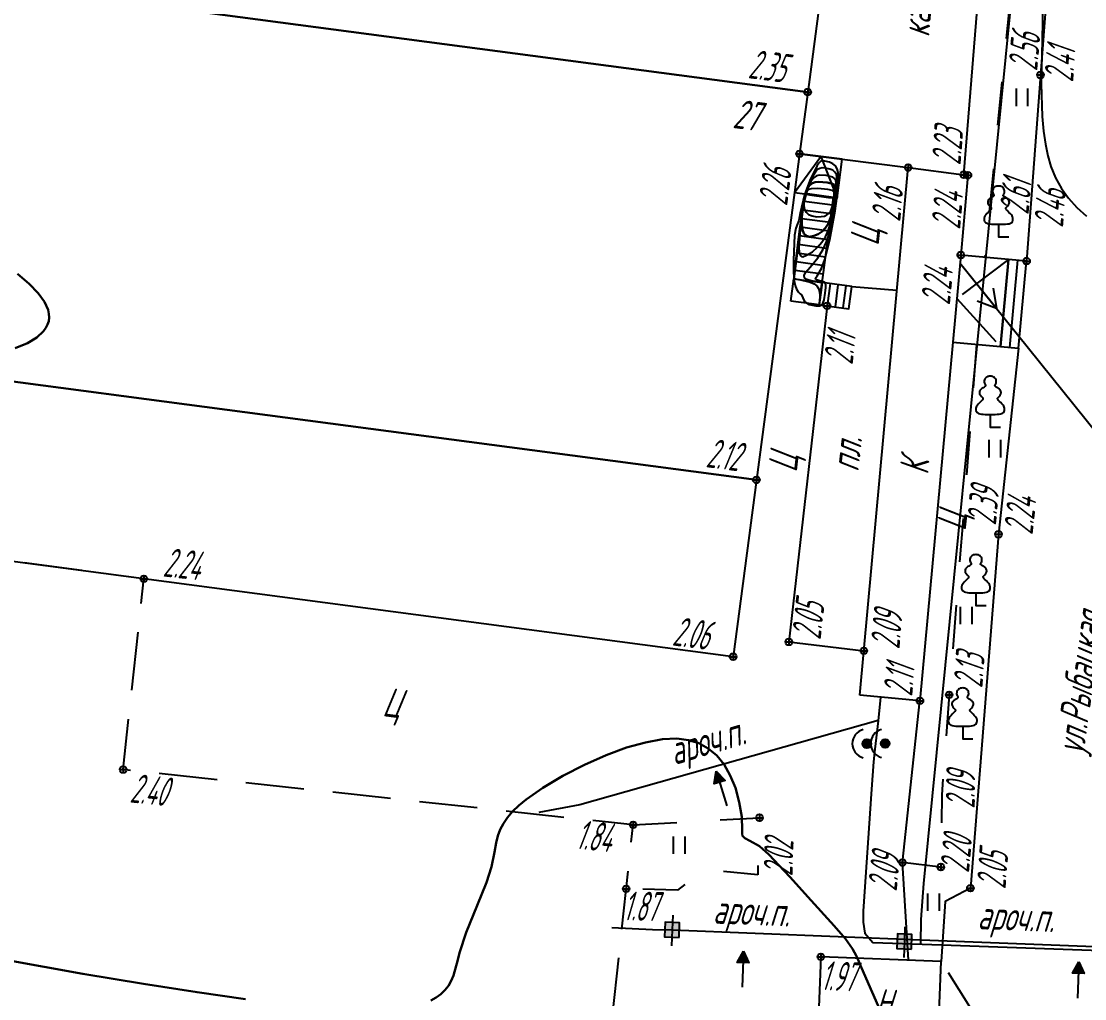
# Model space of a CAD drawing. Extents: x 1233805 to 1234355, y 654698 to 655114.
# Drawn here: x 1233911.2 to 1233947.78, y 654853.85 to 654887.47 of the extents above; entities that cross this region are included whole.
import ezdxf

# ---------------------------------------------------------------- set-up
doc = ezdxf.new("R2010")
doc.units = 0
doc.linetypes.add('ИИDash_15_15', pattern=[3, 1.5, -1.5])
doc.linetypes.add('ИИDash_20_10', pattern=[3, 2, -1])
for name, color, linetype, lineweight in [('ИИ_ГОРИЗОНТАЛИ_ОСН', 32, 'Continuous', 25), ('ИИ_ГОРИЗОНТАЛИ_УТОЛЩ', 32, 'Continuous', 30), ('ИИ_ДОРОГИ_АД', 7, 'Continuous', 25), ('ИИ_ЛЭП_НН', 250, 'Continuous', 25), ('ИИ_ОГРАДЫ', 7, 'Continuous', 25), ('ИИ_ОТМЕТКИ', 7, 'Continuous', 25), ('ИИ_СТРОЕНИЕ', 7, 'Continuous', 25), ('ИИ_ТЕПЛОТРАССА', 5, 'Continuous', 25), ('ИИ_УГОДЬЯ', 7, 'Continuous', 25)]:
    doc.layers.add(name, color=color, linetype=linetype, lineweight=lineweight)
doc.styles.add('VNIPISIMPLEXCUR', font='simplex.shx', dxfattribs={"width": 0.8, "oblique": 15})
doc.styles.add('ГОСТ 2.304 КУРСИВ', font='cs_gost2304.shx', dxfattribs={"oblique": 15})
doc.linetypes.add('ИИ054741_6', pattern='A,2,-0.5,[35,3dservice.shx,S=1,R=0,X=0,Y=0],-0.5,2', length=5)
doc.linetypes.add('ИИ251215', pattern='A,8,-0.6,["2Т",VNIPISIMPLEXCUR,S=2,R=0,X=0,Y=-1],-4.4,24', length=37)
doc.linetypes.add('ИИ251225', pattern='A,2,-2,3,-0.6,["2Т",VNIPISIMPLEXCUR,S=2,R=0,X=0,Y=-1],-4.4,3,-2,8,-2,8,-2,6', length=43)

# ---------------------------------------------------------------- blocks, each defined once
blk = doc.blocks.new('ИИ05401')
at = {"color": 0, "linetype": 'Continuous', "lineweight": 25}
for points in [[(-0.4, 1.2), (-0.4, 0)], [(0.4, 1.2), (0.4, 0)]]:
    blk.add_lwpolyline(points, dxfattribs=at)
blk = doc.blocks.new('ИИ053881')
at = {"color": 0, "linetype": 'Continuous', "lineweight": 25}
blk.add_lwpolyline([(0, 0.875), (0.129, 0.876), (0.342, 0.878), (0.479, 0.882), (0.614, 0.891), (0.726, 0.907), (0.816, 0.94), (0.906, 1), (0.956, 1.071), (0.983, 1.151), (0.991, 1.231), (0.986, 1.295), (0.963, 1.379), (0.932, 1.445), (0.884, 1.516), (0.798, 1.61), (0.719, 1.692), (0.646, 1.766), (0.575, 1.842), (0.536, 1.889), (0.511, 1.929), (0.501, 1.967), (0.504, 1.992), (0.518, 2.017), (0.545, 2.049), (0.608, 2.115), (0.679, 2.198), (0.732, 2.29), (0.745, 2.372), (0.736, 2.444), (0.709, 2.515), (0.672, 2.575), (0.633, 2.617), (0.596, 2.646), (0.548, 2.678), (0.495, 2.709), (0.408, 2.76), (0.363, 2.789), (0.336, 2.812), (0.324, 2.831), (0.321, 2.846), (0.325, 2.865), (0.335, 2.89), (0.353, 2.928), (0.372, 2.968), (0.4, 3.034), (0.413, 3.103), (0.412, 3.19), (0.398, 3.247), (0.363, 3.319), (0.32, 3.377), (0.284, 3.414), (0.246, 3.444), (0.181, 3.476), (0.125, 3.489), (0.07, 3.496), (0, 3.5), (-0.07, 3.496), (-0.125, 3.489), (-0.181, 3.476), (-0.246, 3.444), (-0.284, 3.414), (-0.32, 3.377), (-0.363, 3.319), (-0.398, 3.247), (-0.412, 3.19), (-0.413, 3.103), (-0.4, 3.034), (-0.372, 2.968), (-0.353, 2.928), (-0.335, 2.89), (-0.325, 2.865), (-0.321, 2.846), (-0.324, 2.831), (-0.336, 2.812), (-0.363, 2.789), (-0.408, 2.76), (-0.495, 2.709), (-0.548, 2.678), (-0.596, 2.646), (-0.633, 2.617), (-0.672, 2.575), (-0.709, 2.515), (-0.736, 2.444), (-0.745, 2.372), (-0.732, 2.29), (-0.679, 2.198), (-0.608, 2.115), (-0.545, 2.049), (-0.518, 2.017), (-0.504, 1.992), (-0.501, 1.967), (-0.511, 1.929), (-0.536, 1.889), (-0.575, 1.842), (-0.646, 1.766), (-0.719, 1.692), (-0.798, 1.61), (-0.884, 1.516), (-0.932, 1.445), (-0.963, 1.379), (-0.986, 1.295), (-0.991, 1.231), (-0.983, 1.151), (-0.956, 1.071), (-0.906, 1), (-0.816, 0.94), (-0.726, 0.907), (-0.614, 0.891), (-0.479, 0.882), (-0.342, 0.878), (-0.129, 0.876)], close=True, dxfattribs=at)
blk.add_lwpolyline([(0, 0.875), (0, 0), (0.7, 0)], dxfattribs=at)
blk = doc.blocks.new('ИИ0510712')
at = {"linetype": 'Continuous'}
blk.add_hatch(color=0, dxfattribs=at).paths.add_polyline_path([(0.5, -0.5), (0.5, 0.5), (-0.5, 0.5), (-0.5, -0.5)])
at = {"color": 0, "linetype": 'Continuous'}
blk.add_lwpolyline([(0.5, -0.5), (0.5, 0.5), (-0.5, 0.5), (-0.5, -0.5)], close=True, dxfattribs=at)
blk = doc.blocks.new('ИИ051216')
at = {"linetype": 'Continuous'}
blk.add_hatch(color=0, dxfattribs=at).paths.add_polyline_path([(0, 0), (0.4, -0.8), (-0.4, -0.8)])
at = {"color": 0, "linetype": 'Continuous'}
for points in [[(0, 0), (0.4, -0.8), (-0.4, -0.8), (0, 0)], [(0, 0), (0, -2.5)]]:
    blk.add_lwpolyline(points, dxfattribs=at)
at = {"color": 0, "linetype": 'Continuous', "style": 'VNIPISIMPLEXCUR', "oblique": 15, "width": 0.8}
blk.add_attdef('HEIGHT', (1.1, -2.5), '', height=2, dxfattribs=at)
blk = doc.blocks.new('ИИ12126')
at = {"linetype": 'Continuous'}
h = blk.add_hatch(dxfattribs=at)
h.set_pattern_fill('ANSI31', color=0, scale=0.01, angle=45, style=0)
edge = h.paths.add_edge_path()
edge.add_arc((0, 0), 0.3, 0, 360)
at = {"color": 0, "linetype": 'Continuous'}
blk.add_circle((0, 0), 0.3, dxfattribs=at)
blk.add_arc((0, 0), 1, 105, 255, dxfattribs=at)
blk = doc.blocks.new('ИИ051144')
at = {"color": 0, "linetype": 'Continuous', "lineweight": 25, "flags": 128}
for points in [[(4, 0), (0, 0)], [(2.775, 0.707), (4, 0), (2.775, -0.707)]]:
    blk.add_lwpolyline(points, dxfattribs=at)
blk = doc.blocks.new('PICKET')
at = {"color": 0, "linetype": 'Continuous', "lineweight": 25}
for p, q in [((-0.23, 0), (0.23, 0)), ((0, 0.23), (0, -0.23))]:
    blk.add_line(p, q, dxfattribs=at)
blk.add_circle((0, 0), 0.23, dxfattribs=at)
at = {"color": 0, "linetype": 'Continuous', "style": 'VNIPISIMPLEXCUR', "oblique": 15, "width": 0.8}
blk.add_attdef('OTMETKA', (1.25, 0.3), '', height=2, dxfattribs=at)
at = {"color": 8, "linetype": 'Continuous', "style": 'VNIPISIMPLEXCUR', "oblique": 15, "width": 0.8, "flags": 1}
blk.add_attdef('NOMER', (1.25, -2.7), '', height=2, dxfattribs=at)

msp = doc.modelspace()

# ---------------------------------------------------------------- linework, layer by layer
at = {"layer": 'ИИ_ГОРИЗОНТАЛИ_ОСН', "elevation": 2.5, "flags": 128}
msp.add_lwpolyline([(1233946.333, 654888.146), (1233946.332, 654887.458), (1233946.313, 654886.826), (1233946.281, 654885.32), (1233946.317, 654884.19), (1233946.364, 654883.69), (1233946.43, 654883.238), (1233946.515, 654882.833), (1233946.62, 654882.471), (1233946.779, 654882.079), (1233946.979, 654881.717), (1233947.222, 654881.379), (1233947.513, 654881.061), (1233947.844, 654880.765)], dxfattribs=at)
at = {"layer": 'ИИ_ГОРИЗОНТАЛИ_ОСН', "flags": 128}
for points, elevation in [([(1233938.158, 654877.816), (1233938.306, 654877.729), (1233938.526, 654877.674), (1233938.68, 654877.68), (1233938.731, 654877.709), (1233938.771, 654877.757), (1233938.818, 654877.888), (1233938.857, 654878.113), (1233938.879, 654878.307), (1233938.876, 654878.415), (1233938.836, 654878.485), (1233938.735, 654878.525), (1233938.697, 654878.533), (1233938.559, 654878.575), (1233938.529, 654878.6), (1233938.523, 654878.63), (1233938.572, 654878.716), (1233938.721, 654878.966), (1233938.842, 654879.271), (1233939.015, 654879.952), (1233939.197, 654880.942), (1233939.264, 654881.446), (1233939.276, 654881.576), (1233939.282, 654881.627), (1233939.312, 654882.096), (1233939.299, 654882.261), (1233939.267, 654882.387), (1233939.207, 654882.49), (1233939.117, 654882.568), (1233938.999, 654882.621), (1233938.839, 654882.655), (1233938.748, 654882.663), (1233938.692, 654882.645), (1233938.637, 654882.59), (1233938.567, 654882.479), (1233938.327, 654881.988), (1233938.143, 654881.499), (1233937.997, 654880.87), (1233937.943, 654880.618), (1233937.897, 654880.505), (1233937.839, 654880.35), (1233937.801, 654880.11), (1233937.759, 654879.245), (1233937.766, 654878.843), (1233937.79, 654878.539), (1233937.821, 654878.376), (1233937.864, 654878.249), (1233937.92, 654878.158), (1233937.997, 654878.089), (1233938.035, 654878.058), (1233938.087, 654877.952), (1233938.118, 654877.871), (1233938.158, 654877.816)], 2.5), ([(1233938.659, 654877.84), (1233938.645, 654877.713), (1233938.647, 654877.713), (1233938.665, 654877.843), (1233938.731, 654878.351), (1233938.738, 654878.43), (1233938.726, 654878.465), (1233938.586, 654878.5), (1233938.585, 654878.5), (1233938.369, 654878.536), (1233938.226, 654878.583), (1233938.144, 654878.645), (1233938.127, 654878.721), (1233938.18, 654878.828), (1233938.335, 654879.013), (1233938.596, 654879.326), (1233938.775, 654879.606), (1233938.899, 654879.879), (1233939.009, 654880.209), (1233939.103, 654880.59), (1233939.185, 654881.034), (1233939.238, 654881.438), (1233939.248, 654881.542), (1233939.252, 654881.583), (1233939.277, 654881.958), (1233939.24, 654882.192), (1233939.19, 654882.277), (1233939.113, 654882.34), (1233939.011, 654882.382), (1233938.866, 654882.41), (1233938.749, 654882.422), (1233938.669, 654882.408), (1233938.593, 654882.365), (1233938.518, 654882.286), (1233938.402, 654882.101), (1233938.294, 654881.849), (1233938.196, 654881.536), (1233938.11, 654881.167), (1233937.971, 654880.323), (1233937.825, 654879.109), (1233937.824, 654879.098), (1233937.771, 654878.62), (1233937.771, 654878.619), (1233937.932, 654878.585), (1233937.954, 654878.582), (1233938.339, 654878.497), (1233938.47, 654878.439), (1233938.563, 654878.369), (1233938.626, 654878.278), (1233938.663, 654878.162), (1233938.674, 654878.021), (1233938.659, 654877.844), (1233938.659, 654877.84)], 3), ([(1233939.172, 654881.126), (1233939.212, 654881.429), (1233939.22, 654881.508), (1233939.223, 654881.538), (1233939.241, 654881.82), (1233939.214, 654881.996), (1233939.173, 654882.063), (1233939.111, 654882.11), (1233938.892, 654882.166), (1233938.644, 654882.175), (1233938.551, 654882.147), (1233938.469, 654882.094), (1233938.366, 654881.974), (1233938.275, 654881.797), (1233938.194, 654881.56), (1233938.122, 654881.258), (1233937.999, 654880.443), (1233937.949, 654879.699), (1233937.964, 654879.498), (1233938.007, 654879.394), (1233938.041, 654879.372), (1233938.084, 654879.369), (1233938.215, 654879.419), (1233938.412, 654879.541), (1233938.591, 654879.692), (1233938.742, 654879.864), (1233938.864, 654880.054), (1233938.958, 654880.259), (1233939.04, 654880.506), (1233939.172, 654881.126)], 3.5), ([(1233939.147, 654881.309), (1233939.161, 654881.413), (1233939.163, 654881.439), (1233939.164, 654881.45), (1233939.161, 654881.605), (1233939.11, 654881.648), (1233938.944, 654881.677), (1233938.595, 654881.714), (1233938.371, 654881.709), (1233938.282, 654881.683), (1233938.22, 654881.635), (1233938.178, 654881.56), (1233938.146, 654881.44), (1233938.12, 654881.265), (1233938.12, 654881.115), (1233938.145, 654880.993), (1233938.195, 654880.899), (1233938.28, 654880.825), (1233938.402, 654880.773), (1233938.554, 654880.746), (1233938.716, 654880.747), (1233938.826, 654880.768), (1233938.915, 654880.807), (1233938.986, 654880.866), (1233939.043, 654880.946), (1233939.102, 654881.099), (1233939.147, 654881.309)], 4.5), ([(1233939.134, 654881.401), (1233939.135, 654881.404), (1233939.135, 654881.405), (1233939.135, 654881.405), (1233939.135, 654881.41), (1233938.973, 654881.432), (1233938.971, 654881.432), (1233938.968, 654881.433), (1233938.322, 654881.517), (1233938.158, 654881.531), (1233938.318, 654881.499), (1233938.966, 654881.411), (1233939.132, 654881.392), (1233939.134, 654881.401)], 5)]:
    msp.add_lwpolyline(points, close=True, dxfattribs=dict(at, elevation=elevation))
at = {"layer": 'ИИ_ГОРИЗОНТАЛИ_УТОЛЩ', "elevation": 4, "flags": 128}
msp.add_lwpolyline([(1233939.16, 654881.218), (1233939.186, 654881.421), (1233939.191, 654881.473), (1233939.194, 654881.494), (1233939.206, 654881.683), (1233939.187, 654881.801), (1233939.158, 654881.848), (1233939.109, 654881.88), (1233938.918, 654881.921), (1233938.619, 654881.944), (1233938.51, 654881.931), (1233938.42, 654881.902), (1233938.325, 654881.833), (1233938.25, 654881.724), (1233938.188, 654881.568), (1233938.134, 654881.349), (1233938.083, 654881.043), (1233938.054, 654880.741), (1233938.05, 654880.488), (1233938.072, 654880.299), (1233938.123, 654880.165), (1233938.205, 654880.085), (1233938.319, 654880.057), (1233938.466, 654880.083), (1233938.612, 654880.147), (1233938.746, 654880.24), (1233938.861, 654880.359), (1233938.954, 654880.5), (1233939.071, 654880.802), (1233939.16, 654881.218)], close=True, dxfattribs=at)
at = {"layer": 'ИИ_ГОРИЗОНТАЛИ_УТОЛЩ', "elevation": 2, "flags": 128}
for points in [[(1233911.075, 654878.777), (1233911.474, 654878.437), (1233911.78, 654878.119), (1233911.996, 654877.821), (1233912.124, 654877.541), (1233912.154, 654877.407), (1233912.161, 654877.279), (1233912.147, 654877.154), (1233912.109, 654877.034), (1233912.05, 654876.918), (1233911.968, 654876.806), (1233911.735, 654876.595), (1233911.411, 654876.401), (1233910.996, 654876.223)], [(1233925.285, 654853.791), (1233925.472, 654853.893), (1233925.635, 654854.01), (1233925.774, 654854.144), (1233925.893, 654854.295), (1233925.988, 654854.46), (1233926.07, 654854.65), (1233926.219, 654855.18), (1233926.281, 654855.428), (1233926.504, 654856.12), (1233926.882, 654857.056), (1233927.205, 654857.85), (1233927.376, 654858.383), (1233927.474, 654858.888), (1233927.533, 654859.214), (1233927.594, 654859.451), (1233927.676, 654859.668), (1233927.783, 654859.872), (1233927.925, 654860.079), (1233928.102, 654860.283), (1233928.316, 654860.49), (1233928.569, 654860.701), (1233929.139, 654861.102), (1233929.826, 654861.512), (1233930.569, 654861.895), (1233931.321, 654862.227), (1233932.023, 654862.483), (1233932.673, 654862.666), (1233933.252, 654862.77), (1233933.754, 654862.794), (1233934.149, 654862.746), (1233934.509, 654862.633), (1233934.834, 654862.454), (1233935.123, 654862.211), (1233935.376, 654861.902), (1233935.59, 654861.531), (1233935.765, 654861.099), (1233935.899, 654860.607), (1233935.982, 654860.103), (1233935.993, 654859.655), (1233935.992, 654859.522), (1233936.009, 654859.448), (1233936.085, 654859.366), (1233936.258, 654859.277), (1233936.594, 654859.093), (1233936.92, 654858.811), (1233937.442, 654858.248), (1233937.646, 654858.023), (1233938.257, 654857.356), (1233939.165, 654856.359), (1233939.551, 654855.902), (1233939.794, 654855.566), (1233939.934, 654855.31), (1233939.944, 654855.284), (1233940.099, 654854.905), (1233940.836, 654853.234)], [(1233907.857, 654855.688), (1233913.322, 654854.709), (1233915.411, 654854.359), (1233917.249, 654854.071), (1233918.91, 654853.834)]]:
    msp.add_lwpolyline(points, dxfattribs=at)
at = {"layer": 'ИИ_ДОРОГИ_АД', "flags": 128}
for points in [[(1233944.613, 654894.515), (1233946.912, 654894.171), (1233946.261, 654885.619), (1233945.781, 654879.219)], [(1233939.768, 654878.343), (1233941.319, 654878.221)], [(1233938.918, 654877.677), (1233937.604, 654866.118), (1233940.184, 654865.815)], [(1233945.507, 654876.223), (1233944.817, 654869.821), (1233943.847, 654857.653), (1233942.983, 654857.197), (1233942.845, 654855.124)]]:
    msp.add_lwpolyline(points, dxfattribs=at)
at = {"layer": 'ИИ_ДОРОГИ_АД', "linetype": 'ИИDash_15_15', "flags": 128}
for points in [[(1233945.77, 654894.342), (1233945.416, 654890.264), (1233944.336, 654879.351)], [(1233944.062, 654876.351), (1233943.119, 654864.302), (1233942.865, 654860.86), (1233942.829, 654858.378), (1233941.513, 654858.53)], [(1233932.249, 654859.828), (1233936.594, 654860.075), (1233936.531, 654858.113), (1233934.695, 654858.28), (1233933.776, 654857.587), (1233932.01, 654857.625)], [(1233938.55, 654851.528), (1233939.888, 654849.781), (1233939.801, 654848.199), (1233942.142, 654847.852), (1233942.641, 654850.02), (1233943.833, 654853.574), (1233942.845, 654855.124)]]:
    msp.add_lwpolyline(points, dxfattribs=at)
at = {"layer": 'ИИ_ЛЭП_НН', "flags": 128}
msp.add_lwpolyline([(1233958.083, 654861.007), (1233943.49, 654879.144)], dxfattribs=at)
at = {"layer": 'ИИ_ОГРАДЫ', "linetype": 'ИИ054741_6'}
msp.add_lwpolyline([(1233941.721, 654855.169), (1233941.513, 654858.53), (1233942.112, 654864.095)], dxfattribs=at)
at = {"layer": 'ИИ_СТРОЕНИЕ'}
for points in [[(1233848.423, 654896.908), (1233849.162, 654902.496), (1233938.99, 654890.62), (1233938.251, 654885.032)], [(1233848.423, 654896.908), (1233938.251, 654885.032), (1233937.97, 654882.906), (1233937.795, 654881.581), (1233936.487, 654871.691), (1233846.659, 654883.567)], [(1233938.99, 654890.62), (1233938.251, 654885.032), (1233937.97, 654882.906), (1233939.437, 654882.72), (1233941.705, 654882.433), (1233943.625, 654882.19), (1233944.474, 654892.675), (1233939.317, 654893.296)], [(1233936.487, 654871.691), (1233935.684, 654865.612), (1233915.417, 654868.292), (1233887.565, 654871.974), (1233845.856, 654877.488), (1233846.659, 654883.567)], [(1233937.97, 654882.906), (1233937.795, 654881.581), (1233938.158, 654881.533), (1233939.134, 654881.404), (1233939.261, 654881.387), (1233939.437, 654882.72)], [(1233940.044, 654864.284), (1233941.705, 654882.433), (1233943.625, 654882.19), (1233943.763, 654882.17), (1233943.515, 654879.427), (1233943.241, 654876.426), (1233942.112, 654864.095)], [(1233937.771, 654878.607), (1233938.747, 654878.478), (1233939.134, 654881.404), (1233938.158, 654881.533)], [(1233944.883, 654876.276), (1233945.157, 654879.276), (1233943.515, 654879.427), (1233943.241, 654876.426)], [(1233945.157, 654879.276), (1233944.883, 654876.276), (1233945.507, 654876.223), (1233945.781, 654879.219)], [(1233937.67, 654877.842), (1233937.771, 654878.607), (1233938.747, 654878.478), (1233938.646, 654877.713)], [(1233938.747, 654878.478), (1233938.646, 654877.713), (1233939.667, 654877.578), (1233939.768, 654878.343)], [(1233942.845, 654855.124), (1233938.702, 654855.291), (1233938.55, 654851.528), (1233942.693, 654851.36)]]:
    msp.add_lwpolyline(points, close=True, dxfattribs=at)
at = {"layer": 'ИИ_СТРОЕНИЕ', "linetype": 'ИИDash_20_10'}
for points in [[(1233937.795, 654881.581), (1233938.703, 654882.813), (1233939.261, 654881.387)], [(1233945.157, 654879.276), (1233943.378, 654877.926), (1233944.883, 654876.276)]]:
    msp.add_lwpolyline(points, dxfattribs=at)
at = {"layer": 'ИИ_СТРОЕНИЕ'}
for points in [[(1233938.125, 654881.283), (1233939.101, 654881.154)], [(1233938.086, 654880.986), (1233939.061, 654880.857)], [(1233938.046, 654880.689), (1233939.022, 654880.56)], [(1233937.968, 654880.094), (1233938.943, 654879.965)], [(1233938.007, 654880.391), (1233938.983, 654880.262)], [(1233937.928, 654879.796), (1233938.904, 654879.667)], [(1233937.889, 654879.499), (1233938.865, 654879.37)], [(1233937.85, 654879.201), (1233938.825, 654879.072)], [(1233945.469, 654879.248), (1233945.195, 654876.249)], [(1233937.81, 654878.904), (1233938.786, 654878.775)], [(1233939.019, 654878.442), (1233938.918, 654877.677)], [(1233939.292, 654878.406), (1233939.191, 654877.641)], [(1233939.565, 654878.37), (1233939.464, 654877.605)]]:
    msp.add_lwpolyline(points, dxfattribs=at)
at = {"layer": 'ИИ_СТРОЕНИЕ', "linetype": 'ИИDash_20_10', "flags": 128}
msp.add_lwpolyline([(1233900.24, 654845.788), (1233930.376, 654842.525), (1233930.55, 654844.133), (1233932.482, 654843.923), (1233932.93, 654848.063), (1233930.998, 654848.272), (1233932.249, 654859.828), (1233914.706, 654861.727), (1233915.417, 654868.292), (1233887.565, 654871.974), (1233885.647, 654855.327), (1233901.091, 654853.655), (1233900.24, 654845.788)], close=True, dxfattribs=at)
at = {"layer": 'ИИ_ТЕПЛОТРАССА', "linetype": 'ИИ251225', "flags": 128}
msp.add_lwpolyline([(1233942.251, 654857.814), (1233952.777, 654963.999)], dxfattribs=at)
at = {"layer": 'ИИ_ТЕПЛОТРАССА', "linetype": 'ИИ251215', "flags": 128}
for points in [[(1233940.751, 654864.219), (1233940.677, 654863.41), (1233940.564, 654862.435), (1233940.519, 654861.999), (1233940.446, 654861.058), (1233940.156, 654856.859), (1233940.156, 654856.483), (1233940.213, 654856.103), (1233940.496, 654855.787), (1233942.863, 654855.706), (1233955.719, 654855.238), (1233955.938, 654855.165), (1233955.865, 654854.672), (1233955.454, 654852.157), (1233955.425, 654851.555), (1233955.613, 654848.1), (1233956.032, 654840.838), (1233956.363, 654834.204), (1233956.664, 654826.916), (1233956.58, 654824.782), (1233956.702, 654816.315), (1233957.181, 654806.782), (1233957.561, 654795.066), (1233957.937, 654786.381), (1233958.155, 654778.554), (1233958.473, 654770.31), (1233958.818, 654757.999), (1233959.081, 654749.022), (1233959.509, 654738.118), (1233960.019, 654725.14), (1233960.546, 654712.625), (1233960.794, 654706.645), (1233960.89, 654704.332), (1233961.095, 654700.851)], [(1233940.678, 654863.412), (1233930.416, 654860.522), (1233929, 654860.251)], [(1233942.139, 654855.731), (1233942.149, 654856.578), (1233942.251, 654857.814)], [(1233931.516, 654856.298), (1233932.919, 654856.228), (1233933.588, 654856.219), (1233942.15, 654855.868), (1233954.679, 654855.389), (1233961.191, 654855.111), (1233964.364, 654854.96)]]:
    msp.add_lwpolyline(points, dxfattribs=at)
at = {"layer": 'ИИ_ТЕПЛОТРАССА', "color": 7}
for points in [[(1233933.608, 654856.717), (1233933.588, 654856.219), (1233933.567, 654855.667)], [(1233941.598, 654856.315), (1233941.579, 654855.817), (1233941.557, 654855.265)]]:
    msp.add_lwpolyline(points, dxfattribs=at)

# ---------------------------------------------------------------- block references
at = {"layer": 'ИИ_ЛЭП_НН', "xscale": 0.4999999999999996, "yscale": 0.4999999999999996, "zscale": 0.4999999999999996, "rotation": 308.8208985058513}
msp.add_blockref('ИИ051144', (1233943.49, 654879.144), dxfattribs=at)
at = {"layer": 'ИИ_ОТМЕТКИ'}
ref = msp.add_blockref('PICKET', (1233946.261, 654885.619, 2.409), dxfattribs=dict(at, xscale=0.5, yscale=0.5, zscale=0.5))
ref.add_attrib('OTMETKA', '2.41', (1233947.379, 654885.358, 2.409), dxfattribs={"layer": '0', "color": 0, "linetype": 'Continuous', "height": 1, "rotation": 85.6454, "style": 'ГОСТ 2.304 КУРСИВ', "oblique": 15, "width": 0.65})
ref = msp.add_blockref('PICKET', (1233938.251, 654885.032, 2.349), dxfattribs=dict(at, xscale=0.5, yscale=0.5, zscale=0.5))
ref.add_attrib('OTMETKA', '2.35', (1233936.18, 654885.515, 2.349), dxfattribs={"layer": '0', "color": 0, "linetype": 'Continuous', "height": 1, "rotation": 352.4686, "style": 'ГОСТ 2.304 КУРСИВ', "oblique": 15, "width": 0.65})
ref = msp.add_blockref('PICKET', (1233943.625, 654882.19, 2.23), dxfattribs=dict(at, xscale=0.5, yscale=0.5, zscale=0.5))
ref.add_attrib('OTMETKA', '2.23', (1233943.506, 654882.504, 2.23), dxfattribs={"layer": '0', "color": 0, "linetype": 'Continuous', "height": 1, "rotation": 85.3717, "style": 'ГОСТ 2.304 КУРСИВ', "oblique": 15, "width": 0.65})
ref = msp.add_blockref('PICKET', (1233937.97, 654882.906, 2.256), dxfattribs=dict(at, xscale=0.5, yscale=0.5, zscale=0.5))
ref.add_attrib('OTMETKA', '2.26', (1233937.54, 654881.098, 2.256), dxfattribs={"layer": '0', "color": 0, "linetype": 'Continuous', "height": 1, "rotation": 82.4686, "style": 'ГОСТ 2.304 КУРСИВ', "oblique": 15, "width": 0.65})
ref = msp.add_blockref('PICKET', (1233941.705, 654882.433, 2.156), dxfattribs=dict(at, xscale=0.5, yscale=0.5, zscale=0.5))
ref.add_attrib('OTMETKA', '2.16', (1233941.433, 654880.556, 2.156), dxfattribs={"layer": '0', "color": 0, "linetype": 'Continuous', "height": 1, "rotation": 84.7711, "style": 'ГОСТ 2.304 КУРСИВ', "oblique": 15, "width": 0.65})
ref = msp.add_blockref('PICKET', (1233943.763, 654882.17, 2.244), dxfattribs=dict(at, xscale=0.5, yscale=0.5, zscale=0.5))
ref.add_attrib('OTMETKA', '2.24', (1233943.49, 654880.292, 2.244), dxfattribs={"layer": '0', "color": 0, "linetype": 'Continuous', "height": 1, "rotation": 84.8322, "style": 'ГОСТ 2.304 КУРСИВ', "oblique": 15, "width": 0.65})
ref = msp.add_blockref('PICKET', (1233945.781, 654879.219, 2.464), dxfattribs=dict(at, xscale=0.5, yscale=0.5, zscale=0.5))
ref.add_attrib('OTMETKA', '2.46', (1233947.031, 654880.357, 2.464), dxfattribs={"layer": '0', "color": 0, "linetype": 'Continuous', "height": 1, "rotation": 85.7089, "style": 'ГОСТ 2.304 КУРСИВ', "oblique": 15, "width": 0.65})
ref = msp.add_blockref('PICKET', (1233943.515, 654879.427, 2.244), dxfattribs=dict(at, xscale=0.5, yscale=0.5, zscale=0.5))
ref.add_attrib('OTMETKA', '2.24', (1233943.14, 654877.688, 2.244), dxfattribs={"layer": '0', "color": 0, "linetype": 'Continuous', "height": 1, "rotation": 84.7711, "style": 'ГОСТ 2.304 КУРСИВ', "oblique": 15, "width": 0.65})
ref = msp.add_blockref('PICKET', (1233938.918, 654877.677, 2.107), dxfattribs=dict(at, xscale=0.5, yscale=0.5, zscale=0.5))
ref.add_attrib('OTMETKA', '2.11', (1233939.794, 654875.636, 2.107), dxfattribs={"layer": '0', "color": 0, "linetype": 'Continuous', "height": 1, "rotation": 83.5114, "style": 'ГОСТ 2.304 КУРСИВ', "oblique": 15, "width": 0.65})
ref = msp.add_blockref('PICKET', (1233936.487, 654871.691, 2.117), dxfattribs=dict(at, xscale=0.5, yscale=0.5, zscale=0.5))
ref.add_attrib('OTMETKA', '2.12', (1233934.728, 654872.135, 2.117), dxfattribs={"layer": '0', "color": 0, "linetype": 'Continuous', "height": 1, "rotation": 352.4686, "style": 'ГОСТ 2.304 КУРСИВ', "oblique": 15, "width": 0.65})
ref = msp.add_blockref('PICKET', (1233944.817, 654869.821, 2.236), dxfattribs=dict(at, xscale=0.5, yscale=0.5, zscale=0.5))
ref.add_attrib('OTMETKA', '2.24', (1233945.984, 654869.789, 2.236), dxfattribs={"layer": '0', "color": 0, "linetype": 'Continuous', "height": 1, "rotation": 83.8518, "style": 'ГОСТ 2.304 КУРСИВ', "oblique": 15, "width": 0.65})
ref = msp.add_blockref('PICKET', (1233915.417, 654868.292, 2.24), dxfattribs=dict(at, xscale=0.5, yscale=0.5, zscale=0.5))
ref.add_attrib('OTMETKA', '2.24', (1233916.055, 654868.374, 2.24), dxfattribs={"layer": '0', "color": 0, "linetype": 'Continuous', "height": 1, "rotation": 353.8207, "style": 'ГОСТ 2.304 КУРСИВ', "oblique": 15, "width": 0.65})
ref = msp.add_blockref('PICKET', (1233937.604, 654866.118, 2.046), dxfattribs=dict(at, xscale=0.5, yscale=0.5, zscale=0.5))
ref.add_attrib('OTMETKA', '2.05', (1233938.693, 654866.176, 2.046), dxfattribs={"layer": '0', "color": 0, "linetype": 'Continuous', "height": 1, "rotation": 83.5114, "style": 'ГОСТ 2.304 КУРСИВ', "oblique": 15, "width": 0.65})
ref = msp.add_blockref('PICKET', (1233940.184, 654865.815, 2.087), dxfattribs=dict(at, xscale=0.5, yscale=0.5, zscale=0.5))
ref.add_attrib('OTMETKA', '2.09', (1233941.404, 654865.857, 2.087), dxfattribs={"layer": '0', "color": 0, "linetype": 'Continuous', "height": 1, "rotation": 84.7711, "style": 'ГОСТ 2.304 КУРСИВ', "oblique": 15, "width": 0.65})
ref = msp.add_blockref('PICKET', (1233935.684, 654865.612, 2.056), dxfattribs=dict(at, xscale=0.5, yscale=0.5, zscale=0.5))
ref.add_attrib('OTMETKA', '2.06', (1233933.571, 654866.003, 2.056), dxfattribs={"layer": '0', "color": 0, "linetype": 'Continuous', "height": 1, "rotation": 352.4686, "style": 'ГОСТ 2.304 КУРСИВ', "oblique": 15, "width": 0.65})
ref = msp.add_blockref('PICKET', (1233943.119, 654864.302, 2.131), dxfattribs=dict(at, xscale=0.5, yscale=0.5, zscale=0.5))
ref.add_attrib('OTMETKA', '2.13', (1233944.257, 654864.523, 2.131), dxfattribs={"layer": '0', "color": 0, "linetype": 'Continuous', "height": 1, "rotation": 85.5262, "style": 'ГОСТ 2.304 КУРСИВ', "oblique": 15, "width": 0.65})
ref = msp.add_blockref('PICKET', (1233942.112, 654864.095, 2.108), dxfattribs=dict(at, xscale=0.5, yscale=0.5, zscale=0.5))
ref.add_attrib('OTMETKA', '2.11', (1233941.843, 654864.229, 2.108), dxfattribs={"layer": '0', "color": 0, "linetype": 'Continuous', "height": 1, "rotation": 84.7711, "style": 'ГОСТ 2.304 КУРСИВ', "oblique": 15, "width": 0.65})
ref = msp.add_blockref('PICKET', (1233914.706, 654861.727, 2.397), dxfattribs=dict(at, xscale=0.5, yscale=0.5, zscale=0.5))
ref.add_attrib('OTMETKA', '2.40', (1233914.917, 654860.603, 2.397), dxfattribs={"layer": '0', "color": 0, "linetype": 'Continuous', "height": 1, "rotation": 353.8207, "style": 'ГОСТ 2.304 КУРСИВ', "oblique": 15, "width": 0.65})
ref = msp.add_blockref('PICKET', (1233942.829, 654858.378, 2.09), dxfattribs=dict(at, xscale=0.5, yscale=0.5, zscale=0.5))
ref.add_attrib('OTMETKA', '2.09', (1233943.997, 654860.385, 2.09), dxfattribs={"layer": '0', "color": 0, "linetype": 'Continuous', "height": 1, "rotation": 89.156, "style": 'ГОСТ 2.304 КУРСИВ', "oblique": 15, "width": 0.65})
ref = msp.add_blockref('PICKET', (1233936.594, 654860.075, 2.015), dxfattribs=dict(at, xscale=0.5, yscale=0.5, zscale=0.5))
ref.add_attrib('OTMETKA', '2.02', (1233937.728, 654858.057, 2.015), dxfattribs={"layer": '0', "color": 0, "linetype": 'Continuous', "height": 1, "rotation": 88.1717, "style": 'ГОСТ 2.304 КУРСИВ', "oblique": 15, "width": 0.65})
ref = msp.add_blockref('PICKET', (1233932.249, 654859.828, 1.842), dxfattribs=dict(at, xscale=0.5, yscale=0.5, zscale=0.5))
ref.add_attrib('OTMETKA', '1.84', (1233930.256, 654859.009, 1.842), dxfattribs={"layer": '0', "color": 0, "linetype": 'Continuous', "height": 1, "rotation": 353.8207, "style": 'ГОСТ 2.304 КУРСИВ', "oblique": 15, "width": 0.65})
ref = msp.add_blockref('PICKET', (1233941.513, 654858.53, 2.092), dxfattribs=dict(at, xscale=0.5, yscale=0.5, zscale=0.5))
ref.add_attrib('OTMETKA', '2.09', (1233941.309, 654857.526, 2.092), dxfattribs={"layer": '0', "color": 0, "linetype": 'Continuous', "height": 1, "rotation": 83.8574, "style": 'ГОСТ 2.304 КУРСИВ', "oblique": 15, "width": 0.65})
ref = msp.add_blockref('PICKET', (1233943.847, 654857.653, 2.05), dxfattribs=dict(at, xscale=0.5, yscale=0.5, zscale=0.5))
ref.add_attrib('OTMETKA', '2.05', (1233945.054, 654857.609, 2.05), dxfattribs={"layer": '0', "color": 0, "linetype": 'Continuous', "height": 1, "rotation": 85.4418, "style": 'ГОСТ 2.304 КУРСИВ', "oblique": 15, "width": 0.65})
ref = msp.add_blockref('PICKET', (1233932.01, 654857.625, 1.873), dxfattribs=dict(at, xscale=0.5, yscale=0.5, zscale=0.5))
ref.add_attrib('OTMETKA', '1.87', (1233931.902, 654856.543, 1.873), dxfattribs={"layer": '0', "color": 0, "linetype": 'Continuous', "height": 1, "rotation": 358.7544, "style": 'ГОСТ 2.304 КУРСИВ', "oblique": 15, "width": 0.65})
ref = msp.add_blockref('PICKET', (1233938.702, 654855.291, 1.969), dxfattribs=dict(at, xscale=0.5, yscale=0.5, zscale=0.5))
ref.add_attrib('OTMETKA', '1.97', (1233938.696, 654854.147, 1.969), dxfattribs={"layer": '0', "color": 0, "linetype": 'Continuous', "height": 1, "rotation": 357.6808, "style": 'ГОСТ 2.304 КУРСИВ', "oblique": 15, "width": 0.65})
at = {"layer": 'ИИ_ТЕПЛОТРАССА', "color": 7, "xscale": 0.5, "yscale": 0.5, "zscale": 0.5}
for p in [(1233940.285, 654862.62, -11.67), (1233940.919, 654862.627, -11.67)]:
    msp.add_blockref('ИИ12126', p, dxfattribs=at)
at = {"layer": 'ИИ_ТЕПЛОТРАССА', "color": 7}
for name, p, xscale, yscale, zscale, rotation in [('ИИ051216', (1233935.107, 654861.676), 0.4999999999999993, 0.4999999999999993, 0.4999999999999993, 17.00000000000001), ('ИИ0510712', (1233933.588, 654856.219), 0.4999999999999996, 0.4999999999999996, 0.4999999999999996, 357.6695605426653), ('ИИ0510712', (1233941.579, 654855.817), 0.4999999999999996, 0.4999999999999996, 0.4999999999999996, 357.6695605426653), ('ИИ051216', (1233936.039, 654855.489), 0.4999999999999997, 0.4999999999999997, 0.4999999999999997, 358), ('ИИ051216', (1233947.574, 654855.12), 0.4999999999999997, 0.4999999999999997, 0.4999999999999997, 358)]:
    msp.add_blockref(name, p, dxfattribs=dict(at, xscale=xscale, yscale=yscale, zscale=zscale, rotation=rotation))
at = {"layer": 'ИИ_УГОДЬЯ', "xscale": 0.5, "yscale": 0.5, "zscale": 0.5}
for name, p in [('ИИ05401', (1233945.617, 654884.552)), ('ИИ053881', (1233944.816, 654880.049, -11.67)), ('ИИ053881', (1233944.531, 654873.507, -11.67)), ('ИИ05401', (1233944.685, 654872.468)), ('ИИ053881', (1233944.038, 654867.372, -11.67)), ('ИИ05401', (1233943.698, 654866.729)), ('ИИ053881', (1233943.582, 654862.786, -11.67)), ('ИИ05401', (1233933.827, 654858.83)), ('ИИ05401', (1233942.573, 654856.865))]:
    msp.add_blockref(name, p, dxfattribs=at)

# ---------------------------------------------------------------- texts
at = {"layer": 'ИИ_ДОРОГИ_АД', "style": 'ГОСТ 2.304 КУРСИВ', "oblique": 15, "width": 0.8}
for s, rotation, p in [('Ц', 83.5114, (1233940.685, 654879.726)), ('пл.', 83.5114, (1233939.995, 654871.957)), ('Ц', 83.5114, (1233937.873, 654871.934)), ('Ц', 83.5114, (1233943.679, 654869.916)), ('ул.Рыбацкая', 82.1486, (1233947.745, 654862.228)), ('Ц', 352.4686, (1233923.603, 654863.574))]:
    msp.add_text(s, height=1, rotation=rotation, dxfattribs=at).set_placement(p)
at = {"layer": 'ИИ_ОТМЕТКИ', "style": 'ГОСТ 2.304 КУРСИВ', "oblique": 15, "width": 0.65}
for s, p in [('2.56', (1233946.142, 654885.742)), ('2.61', (1233945.844, 654880.801)), ('2.39', (1233944.724, 654870.117)), ('2.20', (1233943.796, 654858.163))]:
    msp.add_text(s, height=1, rotation=84.7437, dxfattribs=at).set_placement(p)
at = {"layer": 'ИИ_СТРОЕНИЕ', "style": 'ГОСТ 2.304 КУРСИВ', "oblique": 15, "width": 0.8}
for s, rotation, p in [('кафе', 85.3717, (1233942.427, 654886.911)), ('27', 352.4686, (1233935.644, 654883.803)), ('К', 85.3717, (1233942.397, 654871.851)), ('Н', 357.6808, (1233940.539, 654853.191))]:
    msp.add_text(s, height=1, rotation=rotation, dxfattribs=at).set_placement(p)
at = {"layer": 'ИИ_ТЕПЛОТРАССА', "color": 7, "style": 'ГОСТ 2.304 КУРСИВ', "oblique": 15, "width": 0.8}
for rotation, p in [(16.5481, (1233933.659, 654861.874)), (357.6513, (1233934.982, 654856.434)), (357.6513, (1233944.082, 654856.242))]:
    msp.add_text('ароч.п.', height=1, rotation=rotation, dxfattribs=at).set_placement(p)

doc.saveas('drawing.dxf')
